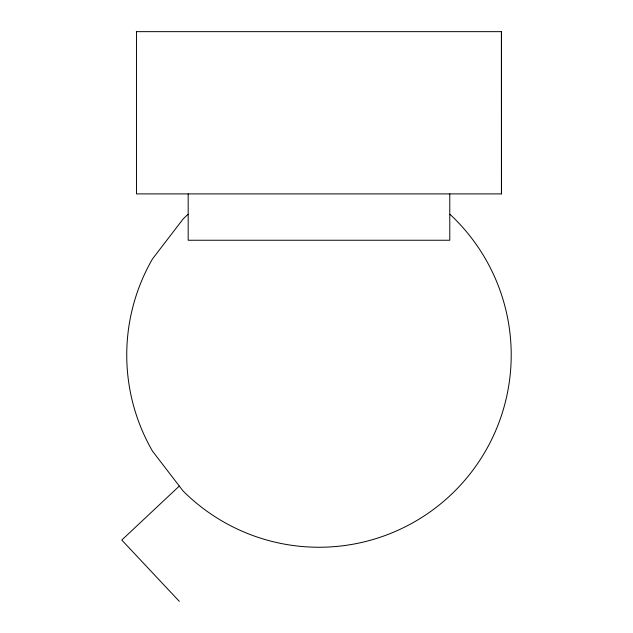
<?xml version="1.0" encoding="UTF-8"?>
<svg xmlns="http://www.w3.org/2000/svg" width="633" height="633" viewBox="0 0 633 633"><rect width="100%" height="100%" fill="white"/><g stroke="black" fill="none" stroke-linecap="round" stroke-linejoin="round"><path stroke-width="0.95" d="M179.305 486.073L121.789 540.052L179.305 601.35M136.317 31.65L501.637 31.65M501.423 193.896L501.423 31.65L501.478 193.896L136.538 193.896L136.538 31.65M449.778 193.896L449.778 240.247L188.183 240.247L188.183 193.896M449.976 214.326A192.234 192.234 0 0 1 457.311 488.502A192.234 192.234 0 0 1 183.048 490.947L152.498 451.139A192.234 192.234 0 0 1 152.498 258.905L183.048 219.089A192.234 192.234 0 0 1 187.985 214.326"/></g></svg>
